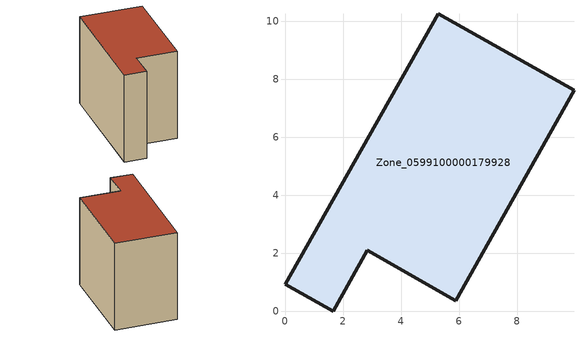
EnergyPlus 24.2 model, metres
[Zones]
Zone_0599100000179928
 floor ground (C_G): 0,0.94 5.27,10.26 9.96,7.62 5.89,0.37 2.84,2.1 1.66,0 z0
 wall outside (C_F): 5.27,10.26 0,0.94 1.66,0 2.84,2.1 5.89,0.37 9.96,7.62 5.27,10.26 z0:7.93
 roof outside (C_R): 9.96,7.62 5.27,10.26 0,0.94 1.66,0 2.84,2.1 5.89,0.37 z7.93
[BUILDING]
Pand.0599100000179928: North Axis=0; Terrain=City; Loads Convergence Tolerance Value=0.04; Temperature Convergence Tolerance Value=0.4; Solar Distribution=FullExterior; Maximum Number of Warmup Days=25; Minimum Number of Warmup Days=1
[Site:Location]
Rotterdam.The.Hague.AP_ZH_NLD Design_Conditions: Latitude=51.96; Longitude=4.45; Time Zone=1; Elevation=-4.5
[SITE:GROUNDTEMPERATURE:BUILDINGSURFACE]
18, 18, 18, 18, 18, 18, 18, 18, 18, 18, 18, 18
[MATERIAL] Thermal Absorptance=0.9; Solar Absorptance=0.7; Visible Absorptance=0.7
Name | Roughness | Thickness | Conductivity | Density | Specific Heat
G.TI.1975-1991 | MediumSmooth | 0.15 | 0.288461 | 540 | 1210
F.TI.1975-1991 | Rough | 0.3 | 0.230769 | 1920 | 840
R.TI.1975-1991 | MediumRough | 0.2 | 0.153846 | 1500 | 1000
[CONSTRUCTION]
C_G: G.TI.1975-1991
C_F: F.TI.1975-1991
C_R: R.TI.1975-1991
[ZONE]
Zone_0599100000179928: Type=1; Multiplier=1; Ceiling Height=Autocalculate; Volume=Autocalculate; Floor Area=autocalculate; Part of Total Floor Area=Yes
[ZONEINFILTRATION:DESIGNFLOWRATE]
Infil_Zone_0599100000179928: Zone or ZoneList or Space or SpaceList=Zone_0599100000179928; Schedule=AlwaysOn; Design Flow Rate Calculation Method=Flow/Area; Flow Rate per Floor Area=0.003; Constant Term Coefficient=1; Temperature Term Coefficient=0; Velocity Term Coefficient=0; Velocity Squared Term Coefficient=0
[HVACTEMPLATE:ZONE:IDEALLOADSAIRSYSTEM]
Zone_0599100000179928: Maximum Heating Supply Air Temperature=50; Minimum Cooling Supply Air Temperature=13; Maximum Heating Supply Air Humidity Ratio=0.0156; Minimum Cooling Supply Air Humidity Ratio=0.0077; Heating Limit=NoLimit; Cooling Limit=NoLimit; Dehumidification Control Type=ConstantSensibleHeatRatio; Cooling Sensible Heat Ratio=0.7; Dehumidification Setpoint=60; Humidification Control Type=None; Humidification Setpoint=30; Outdoor Air Method=None; Outdoor Air Flow Rate per Person=0.00944; Outdoor Air Flow Rate per Zone Floor Area=0; Outdoor Air Flow Rate per Zone=0; Demand Controlled Ventilation Type=None; Outdoor Air Economizer Type=NoEconomizer; Heat Recovery Type=None; Sensible Heat Recovery Effectiveness=0.7; Latent Heat Recovery Effectiveness=0.65
[ZONECONTROL:THERMOSTAT]
ThermostatControl_Zone_0599100000179928: Zone or ZoneList=Zone_0599100000179928; Control Type Schedule=DualSetpointControlType; Control 1=Thermostat_Zone_0599100000179928; Temperature Difference Between Cutout And Setpoint=0
[THERMOSTATSETPOINT:DUALSETPOINT]
Thermostat_Zone_0599100000179928: Heating Setpoint Temperature Schedule=HeatingSetpoint_Zone_0599100000179928; Cooling Setpoint Temperature Schedule=CoolingSetpoint_Zone_0599100000179928
[SCHEDULE:COMPACT]
HeatingSetpoint_Zone_0599100000179928: Through: 12/31, For: AllDays, Until: 24:00, 21
CoolingSetpoint_Zone_0599100000179928: Through: 12/31, For: AllDays, Until: 24:00, 24
DualSetpointControlType: Through: 12/31, For: AllDays, Until: 24:00, 4
AlwaysOn: Through: 12/31, For: AllDays, Until: 24:00, 1
